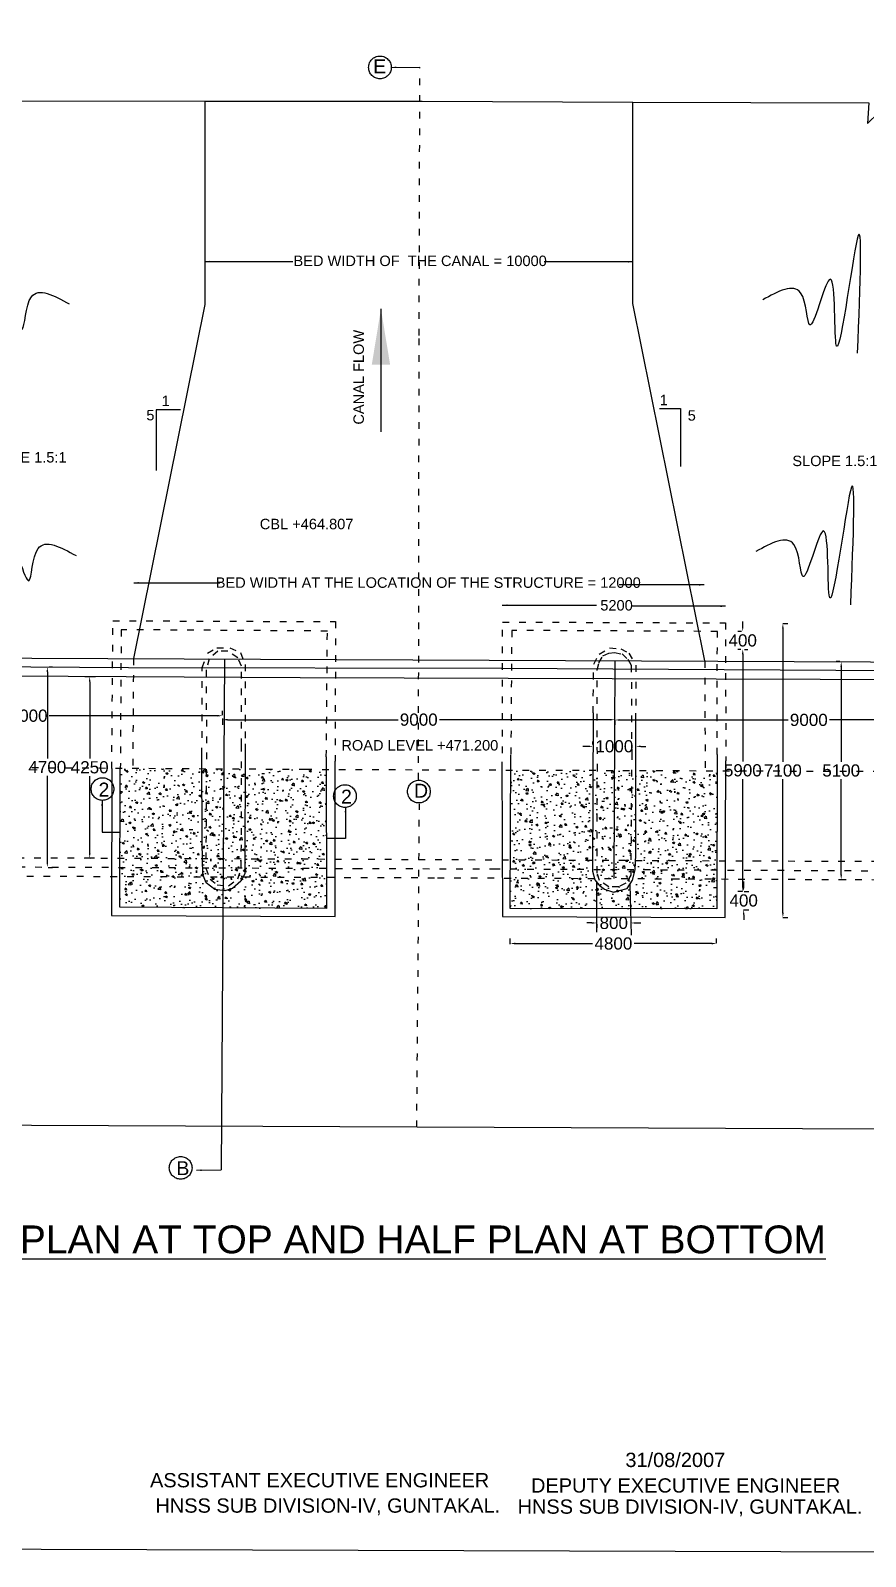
# Model space of a CAD drawing. Header units: inches. Extents: x 19473 to 19615, y 19756 to 19848.
# Drawn here: x 19507.2 to 19537.1, y 19755.8 to 19810.6 of the extents above; entities that cross this region are included whole.
import ezdxf

# ---------------------------------------------------------------- set-up
doc = ezdxf.new("R2010")
doc.units = ezdxf.units.IN
doc.header["$MEASUREMENT"] = 0
doc.linetypes.add('ACAD_ISO03W100', pattern=[30, 12, -18])
doc.linetypes.add('HIDDEN', pattern=[9.525, 6.35, -3.175])
doc.layers.add('DIMENSION', color=255, linetype='Continuous')
doc.layers.add('DRAWING', color=7, linetype='Continuous')
doc.styles.get("Standard").update_dxf_attribs({"font": 'arial.ttf'})
doc.dimstyles.new('dig', dxfattribs={"dimtxt": 0.4375, "dimasz": 0.18, "dimexe": 0.18, "dimexo": 0.0625, "dimgap": 0.09, "dimtad": 0, "dimtih": 1, "dimtoh": 1, "dimdec": 4, "dimzin": 0, "dimdsep": 46, "dimtxsty": 'Standard', "dimcen": 0.09, "dimadec": 0, "dimazin": 0, "dimtfac": 1, "dimtdec": 4, "dimtofl": 0, "dimtmove": 0, "dimatfit": 3, "dimfxl": 1, "dimtolj": 1, "dimtzin": 0, "dimarcsym": 0})
doc.dimstyles.get("Standard").update_dxf_attribs({"dimtxt": 5.25, "dimasz": 0.18, "dimexe": 0.18, "dimexo": 0.0625, "dimgap": 0.09, "dimtad": 0, "dimtih": 1, "dimtoh": 1, "dimdec": 4, "dimzin": 0, "dimdsep": 46, "dimtxsty": 'Standard', "dimcen": 0.09, "dimadec": 0, "dimazin": 0, "dimtfac": 1, "dimtdec": 4, "dimtofl": 0, "dimtmove": 0, "dimatfit": 3, "dimfxl": 1, "dimtolj": 1, "dimtzin": 0, "dimarcsym": 0})
pattern_1 = [(50, (0, 0), (0.717260183, -0.062752135), [0.075, -0.825]), (355, (0, 0), (-0.138751334, 0.752192134), [0.06, -0.66]), (100.4514, (0.0598, -0.0052), (0.578509382, 0.689439542), [0.06374019, -0.701142112]), (46.1842, (0, 0.2), (1.06724105, -0.165519014), [0.1125, -1.2375]), (96.6356, (0.0889, 0.1862), (0.934662706, 0.97411787), [0.09561029, -1.051713]), (351.1842, (0, 0.2), (0.934661945, 0.9741186), [0.09, -0.99]), (21, (0.1, 0.15), (0.596907052, -0.402618891), [0.075, -0.825]), (326, (0.1, 0.15), (0.243315332, 0.725150045), [0.06, -0.66]), (71.4514, (0.14974, 0.11645), (0.840222629, 0.322530497), [0.06374019, -0.701142112]), (37.5, (0, 0), (0.0121598553, 0.3328938538), [0, -0.652, 0, -0.67, 0, -0.6625]), (7.5, (0, 0), (0.2630695374, 0.394411712), [0, -0.382, 0, -0.637, 0, -0.2525]), (327.5, (-0.223, 0), (0.5338224362, -0.0225548717), [0, -0.25, 0, -0.78, 0, -1.035]), (317.5, (-0.323, 0), (0.583186169, 0.100104982), [0, -0.325, 0, -0.518, 0, -0.735])]

# ---------------------------------------------------------------- blocks, each defined once
blk = doc.blocks.new('*D48')
at = {"layer": 'Defpoints', "color": 0, "linetype": 'HIDDEN', "transparency": 16777216}
for p in [(19500.119, 19786.004), (19514.048, 19785.99), (19514.048, 19785.951)]:
    blk.add_point(p, dxfattribs=at)
at = {"layer": 'DIMENSION', "color": 0, "linetype": 'HIDDEN', "lineweight": -2, "transparency": 16777216}
for p, q in [((19500.119, 19785.941), (19500.119, 19785.81)), ((19500.299, 19785.99), (19506.341, 19785.99)), ((19513.868, 19785.99), (19507.826, 19785.99)), ((19514.048, 19786.013), (19514.048, 19786.17))]:
    blk.add_line(p, q, dxfattribs=at)
at = {"layer": 'DIMENSION', "color": 0, "linetype": 'HIDDEN', "transparency": 16777216}
for points in [[(19500.299, 19786.02), (19500.299, 19785.96), (19500.119, 19785.99)], [(19513.868, 19786.02), (19513.868, 19785.96), (19514.048, 19785.99)]]:
    blk.add_solid(points, dxfattribs=at)
at = {"layer": 'DIMENSION', "color": 0, "linetype": 'HIDDEN', "transparency": 16777216, "insert": (19507.083, 19785.99), "char_height": 0.4375, "attachment_point": 5}
blk.add_mtext('\\A1;9000', dxfattribs=at)
blk = doc.blocks.new('*D55')
at = {"layer": 'Defpoints', "color": 0, "linetype": 'HIDDEN', "transparency": 16777216}
for p in [(19507.754, 19787.744), (19507.721, 19780.544), (19507.755, 19780.544)]:
    blk.add_point(p, dxfattribs=at)
at = {"layer": 'DIMENSION', "color": 0, "linetype": 'HIDDEN', "lineweight": -2, "transparency": 16777216}
for p, q in [((19507.755, 19787.564), (19507.755, 19784.458)), ((19507.817, 19787.744), (19507.935, 19787.744)), ((19507.755, 19780.724), (19507.755, 19783.831)), ((19507.784, 19780.544), (19507.935, 19780.544))]:
    blk.add_line(p, q, dxfattribs=at)
at = {"layer": 'DIMENSION', "color": 0, "linetype": 'HIDDEN', "transparency": 16777216}
for points in [[(19507.725, 19787.564), (19507.785, 19787.564), (19507.755, 19787.744)], [(19507.725, 19780.724), (19507.785, 19780.724), (19507.755, 19780.544)]]:
    blk.add_solid(points, dxfattribs=at)
at = {"layer": 'DIMENSION', "color": 0, "linetype": 'HIDDEN', "transparency": 16777216, "insert": (19507.755, 19784.144), "char_height": 0.4375, "attachment_point": 5}
blk.add_mtext('\\A1;4700', dxfattribs=at)
blk = doc.blocks.new('*D56')
at = {"layer": 'Defpoints', "color": 0, "linetype": 'HIDDEN', "transparency": 16777216}
for p in [(19509.276, 19787.394), (19509.543, 19787.394), (19509.509, 19780.879)]:
    blk.add_point(p, dxfattribs=at)
at = {"layer": 'DIMENSION', "color": 0, "linetype": 'HIDDEN', "lineweight": -2, "transparency": 16777216}
for p, q in [((19509.48, 19787.394), (19509.096, 19787.394)), ((19509.276, 19787.214), (19509.276, 19784.45)), ((19509.276, 19781.059), (19509.276, 19783.823)), ((19509.446, 19780.879), (19509.096, 19780.879))]:
    blk.add_line(p, q, dxfattribs=at)
at = {"layer": 'DIMENSION', "color": 0, "linetype": 'HIDDEN', "transparency": 16777216}
for points in [[(19509.246, 19787.214), (19509.306, 19787.214), (19509.276, 19787.394)], [(19509.246, 19781.059), (19509.306, 19781.059), (19509.276, 19780.879)]]:
    blk.add_solid(points, dxfattribs=at)
at = {"layer": 'DIMENSION', "color": 0, "linetype": 'HIDDEN', "transparency": 16777216, "insert": (19509.276, 19784.137), "char_height": 0.4375, "attachment_point": 5}
blk.add_mtext('\\A1;4250', dxfattribs=at)
blk = doc.blocks.new('*D57')
at = {"layer": 'Defpoints', "color": 0, "linetype": 'HIDDEN', "transparency": 16777216}
for p in [(19514.048, 19785.951), (19528.14, 19785.889), (19528.14, 19785.848)]:
    blk.add_point(p, dxfattribs=at)
at = {"layer": 'DIMENSION', "color": 0, "linetype": 'HIDDEN', "lineweight": -2, "transparency": 16777216}
for p, q in [((19514.048, 19785.888), (19514.048, 19785.668)), ((19514.228, 19785.848), (19520.351, 19785.848)), ((19527.96, 19785.848), (19521.836, 19785.848)), ((19528.14, 19785.827), (19528.14, 19785.668))]:
    blk.add_line(p, q, dxfattribs=at)
at = {"layer": 'DIMENSION', "color": 0, "linetype": 'HIDDEN', "transparency": 16777216}
for points in [[(19514.228, 19785.878), (19514.228, 19785.818), (19514.048, 19785.848)], [(19527.96, 19785.878), (19527.96, 19785.818), (19528.14, 19785.848)]]:
    blk.add_solid(points, dxfattribs=at)
at = {"layer": 'DIMENSION', "color": 0, "linetype": 'HIDDEN', "transparency": 16777216, "insert": (19521.094, 19785.848), "char_height": 0.4375, "attachment_point": 5}
blk.add_mtext('\\A1;9000', dxfattribs=at)
blk = doc.blocks.new('*D58')
at = {"layer": 'Defpoints', "color": 0, "linetype": 'HIDDEN', "transparency": 16777216}
for p in [(19528.14, 19785.889), (19542.067, 19785.839), (19542.067, 19785.839)]:
    blk.add_point(p, dxfattribs=at)
at = {"layer": 'DIMENSION', "color": 0, "linetype": 'HIDDEN', "lineweight": -2, "transparency": 16777216}
for p, q in [((19542.067, 19785.901), (19542.067, 19786.019)), ((19528.14, 19785.827), (19528.14, 19785.659)), ((19528.32, 19785.839), (19534.361, 19785.839)), ((19541.887, 19785.839), (19535.846, 19785.839))]:
    blk.add_line(p, q, dxfattribs=at)
at = {"layer": 'DIMENSION', "color": 0, "linetype": 'HIDDEN', "transparency": 16777216}
for points in [[(19528.32, 19785.869), (19528.32, 19785.809), (19528.14, 19785.839)], [(19541.887, 19785.869), (19541.887, 19785.809), (19542.067, 19785.839)]]:
    blk.add_solid(points, dxfattribs=at)
at = {"layer": 'DIMENSION', "color": 0, "linetype": 'HIDDEN', "transparency": 16777216, "insert": (19535.103, 19785.839), "char_height": 0.4375, "attachment_point": 5}
blk.add_mtext('\\A1;9000', dxfattribs=at)
blk = doc.blocks.new('*D60')
at = {"layer": 'Defpoints', "color": 0, "linetype": 'HIDDEN', "transparency": 16777216}
for p in [(19527.351, 19784.889), (19528.888, 19784.891), (19528.888, 19784.891)]:
    blk.add_point(p, dxfattribs=at)
at = {"layer": 'DIMENSION', "color": 0, "linetype": 'HIDDEN', "lineweight": -2, "transparency": 16777216}
for p, q in [((19527.171, 19784.891), (19526.991, 19784.891)), ((19527.351, 19784.952), (19527.351, 19785.071)), ((19528.888, 19784.953), (19528.888, 19785.071)), ((19529.068, 19784.891), (19529.248, 19784.891))]:
    blk.add_line(p, q, dxfattribs=at)
at = {"layer": 'DIMENSION', "color": 0, "linetype": 'HIDDEN', "transparency": 16777216}
for points in [[(19527.171, 19784.921), (19527.171, 19784.861), (19527.351, 19784.891)], [(19529.068, 19784.921), (19529.068, 19784.861), (19528.888, 19784.891)]]:
    blk.add_solid(points, dxfattribs=at)
at = {"layer": 'DIMENSION', "color": 0, "linetype": 'HIDDEN', "transparency": 16777216, "insert": (19528.119, 19784.891), "char_height": 0.4375, "attachment_point": 5}
blk.add_mtext('\\A1;1000', dxfattribs=at)
blk = doc.blocks.new('*D61')
at = {"layer": 'Defpoints', "color": 0, "linetype": 'HIDDEN', "transparency": 16777216}
for p in [(19527.486, 19778.573), (19528.71, 19778.555), (19528.71, 19778.547)]:
    blk.add_point(p, dxfattribs=at)
at = {"layer": 'DIMENSION', "color": 0, "linetype": 'HIDDEN', "lineweight": -2, "transparency": 16777216}
for p, q in [((19527.306, 19778.547), (19527.126, 19778.547)), ((19527.486, 19778.51), (19527.486, 19778.367)), ((19528.71, 19778.493), (19528.71, 19778.367)), ((19528.89, 19778.547), (19529.07, 19778.547))]:
    blk.add_line(p, q, dxfattribs=at)
at = {"layer": 'DIMENSION', "color": 0, "linetype": 'HIDDEN', "transparency": 16777216}
for points in [[(19527.306, 19778.577), (19527.306, 19778.517), (19527.486, 19778.547)], [(19528.89, 19778.577), (19528.89, 19778.517), (19528.71, 19778.547)]]:
    blk.add_solid(points, dxfattribs=at)
at = {"layer": 'DIMENSION', "color": 0, "linetype": 'HIDDEN', "transparency": 16777216, "insert": (19528.098, 19778.547), "char_height": 0.4375, "attachment_point": 5}
blk.add_mtext('\\A1;800', dxfattribs=at)
blk = doc.blocks.new('*D62')
at = {"layer": 'Defpoints', "color": 0, "linetype": 'HIDDEN', "transparency": 16777216}
for p in [(19524.378, 19777.721), (19531.792, 19777.808), (19531.792, 19777.765)]:
    blk.add_point(p, dxfattribs=at)
at = {"layer": 'DIMENSION', "color": 0, "linetype": 'HIDDEN', "lineweight": -2, "transparency": 16777216}
for p, q in [((19524.378, 19777.784), (19524.378, 19777.988)), ((19524.558, 19777.808), (19527.334, 19777.808)), ((19531.612, 19777.808), (19528.836, 19777.808)), ((19531.792, 19777.827), (19531.792, 19777.988))]:
    blk.add_line(p, q, dxfattribs=at)
at = {"layer": 'DIMENSION', "color": 0, "linetype": 'HIDDEN', "transparency": 16777216}
for points in [[(19524.558, 19777.838), (19524.558, 19777.778), (19524.378, 19777.808)], [(19531.612, 19777.838), (19531.612, 19777.778), (19531.792, 19777.808)]]:
    blk.add_solid(points, dxfattribs=at)
at = {"layer": 'DIMENSION', "color": 0, "linetype": 'HIDDEN', "transparency": 16777216, "insert": (19528.085, 19777.808), "char_height": 0.4375, "attachment_point": 5}
blk.add_mtext('\\A1;4800', dxfattribs=at)
blk = doc.blocks.new('*D63')
at = {"layer": 'Defpoints', "color": 0, "linetype": 'HIDDEN', "transparency": 16777216}
for p in [(19532.718, 19779.682), (19532.764, 19779.682), (19532.7, 19779.024)]:
    blk.add_point(p, dxfattribs=at)
at = {"layer": 'DIMENSION', "color": 0, "linetype": 'HIDDEN', "lineweight": -2, "transparency": 16777216}
for p, q in [((19532.764, 19779.862), (19532.764, 19780.042)), ((19532.781, 19779.682), (19532.944, 19779.682)), ((19532.763, 19779.024), (19532.944, 19779.024)), ((19532.764, 19778.844), (19532.764, 19778.664))]:
    blk.add_line(p, q, dxfattribs=at)
at = {"layer": 'DIMENSION', "color": 0, "linetype": 'HIDDEN', "transparency": 16777216}
for points in [[(19532.734, 19779.862), (19532.794, 19779.862), (19532.764, 19779.682)], [(19532.734, 19778.844), (19532.794, 19778.844), (19532.764, 19779.024)]]:
    blk.add_solid(points, dxfattribs=at)
at = {"layer": 'DIMENSION', "color": 0, "linetype": 'HIDDEN', "transparency": 16777216, "insert": (19532.764, 19779.353), "char_height": 0.4375, "attachment_point": 5}
blk.add_mtext('\\A1;400', dxfattribs=at)
blk = doc.blocks.new('*D64')
at = {"layer": 'Defpoints', "color": 0, "linetype": 'HIDDEN', "transparency": 16777216}
for p in [(19532.749, 19789.015), (19532.729, 19788.374), (19532.729, 19788.374)]:
    blk.add_point(p, dxfattribs=at)
at = {"layer": 'DIMENSION', "color": 0, "linetype": 'HIDDEN', "lineweight": -2, "transparency": 16777216}
for p, q in [((19532.729, 19789.195), (19532.729, 19789.375)), ((19532.686, 19789.015), (19532.549, 19789.015)), ((19532.667, 19788.374), (19532.549, 19788.374)), ((19532.729, 19788.194), (19532.729, 19788.014))]:
    blk.add_line(p, q, dxfattribs=at)
at = {"layer": 'DIMENSION', "color": 0, "linetype": 'HIDDEN', "transparency": 16777216}
for points in [[(19532.699, 19789.195), (19532.759, 19789.195), (19532.729, 19789.015)], [(19532.699, 19788.194), (19532.759, 19788.194), (19532.729, 19788.374)]]:
    blk.add_solid(points, dxfattribs=at)
at = {"layer": 'DIMENSION', "color": 0, "linetype": 'HIDDEN', "transparency": 16777216, "insert": (19532.729, 19788.694), "char_height": 0.4375, "attachment_point": 5}
blk.add_mtext('\\A1;400', dxfattribs=at)
blk = doc.blocks.new('*D65')
at = {"layer": 'Defpoints', "color": 0, "linetype": 'HIDDEN', "transparency": 16777216}
for p in [(19534.113, 19789.305), (19534.103, 19778.739), (19534.172, 19778.739)]:
    blk.add_point(p, dxfattribs=at)
at = {"layer": 'DIMENSION', "color": 0, "linetype": 'HIDDEN', "lineweight": -2, "transparency": 16777216}
for p, q in [((19534.176, 19789.305), (19534.352, 19789.305)), ((19534.172, 19789.125), (19534.172, 19784.335)), ((19534.172, 19778.919), (19534.172, 19783.709)), ((19534.165, 19778.739), (19534.352, 19778.739))]:
    blk.add_line(p, q, dxfattribs=at)
at = {"layer": 'DIMENSION', "color": 0, "linetype": 'HIDDEN', "transparency": 16777216}
for points in [[(19534.142, 19789.125), (19534.202, 19789.125), (19534.172, 19789.305)], [(19534.142, 19778.919), (19534.202, 19778.919), (19534.172, 19778.739)]]:
    blk.add_solid(points, dxfattribs=at)
at = {"layer": 'DIMENSION', "color": 0, "linetype": 'HIDDEN', "transparency": 16777216, "insert": (19534.172, 19784.022), "char_height": 0.4375, "attachment_point": 5}
blk.add_mtext('\\A1;7100', dxfattribs=at)
blk = doc.blocks.new('*D66')
at = {"layer": 'Defpoints', "color": 0, "linetype": 'HIDDEN', "transparency": 16777216}
for p in [(19532.729, 19788.374), (19532.733, 19779.682), (19532.781, 19779.682)]:
    blk.add_point(p, dxfattribs=at)
at = {"layer": 'DIMENSION', "color": 0, "linetype": 'HIDDEN', "lineweight": -2, "transparency": 16777216}
for p, q in [((19532.733, 19788.194), (19532.733, 19784.341)), ((19532.792, 19788.374), (19532.913, 19788.374)), ((19532.733, 19779.862), (19532.733, 19783.714)), ((19532.718, 19779.682), (19532.553, 19779.682))]:
    blk.add_line(p, q, dxfattribs=at)
at = {"layer": 'DIMENSION', "color": 0, "linetype": 'HIDDEN', "transparency": 16777216}
for points in [[(19532.703, 19788.194), (19532.763, 19788.194), (19532.733, 19788.374)], [(19532.703, 19779.862), (19532.763, 19779.862), (19532.733, 19779.682)]]:
    blk.add_solid(points, dxfattribs=at)
at = {"layer": 'DIMENSION', "color": 0, "linetype": 'HIDDEN', "transparency": 16777216, "insert": (19532.733, 19784.028), "char_height": 0.4375, "attachment_point": 5}
blk.add_mtext('\\A1;5900', dxfattribs=at)
blk = doc.blocks.new('*D67')
at = {"layer": 'Defpoints', "color": 0, "linetype": 'HIDDEN', "transparency": 16777216}
for p in [(19536.285, 19787.936), (19536.251, 19780.108), (19536.267, 19780.108)]:
    blk.add_point(p, dxfattribs=at)
at = {"layer": 'DIMENSION', "color": 0, "linetype": 'HIDDEN', "lineweight": -2, "transparency": 16777216}
for p, q in [((19536.223, 19787.936), (19536.087, 19787.936)), ((19536.267, 19787.756), (19536.267, 19784.335)), ((19536.267, 19780.288), (19536.267, 19783.708)), ((19536.313, 19780.108), (19536.447, 19780.108))]:
    blk.add_line(p, q, dxfattribs=at)
at = {"layer": 'DIMENSION', "color": 0, "linetype": 'HIDDEN', "transparency": 16777216}
for points in [[(19536.237, 19787.756), (19536.297, 19787.756), (19536.267, 19787.936)], [(19536.237, 19780.288), (19536.297, 19780.288), (19536.267, 19780.108)]]:
    blk.add_solid(points, dxfattribs=at)
at = {"layer": 'DIMENSION', "color": 0, "linetype": 'HIDDEN', "transparency": 16777216, "insert": (19536.267, 19784.022), "char_height": 0.4375, "attachment_point": 5}
blk.add_mtext('\\A1;5100', dxfattribs=at)

msp = doc.modelspace()

# ---------------------------------------------------------------- hatches: boundary and pattern name
at = {"layer": 'DRAWING'}
h = msp.add_hatch(dxfattribs=at)
h.set_pattern_fill('AR-CONC', color=256, scale=0.1, style=0)
h.set_pattern_definition(pattern_1)
h.paths.add_polyline_path([(19513.30971, 19784.07837), (19510.37577, 19784.09674), (19510.36552, 19780.87534), (19513.329, 19780.86267), (19513.31281, 19781.42747)])
h.paths.add_polyline_path([(19514.09347, 19784.07346), (19513.46505, 19784.0774), (19513.45033, 19780.86215), (19514.07261, 19780.85949)])
h.paths.add_polyline_path([(19514.72313, 19784.06952), (19514.09347, 19784.07346), (19514.07261, 19780.85949), (19514.72223, 19780.85671)])
h.paths.add_polyline_path([(19514.85739, 19784.06868), (19514.72313, 19784.06952), (19514.72223, 19780.85671), (19514.8463, 19780.85618)])
h.paths.add_polyline_path([(19513.46505, 19784.0774), (19513.30971, 19784.07837), (19513.31281, 19781.42747), (19513.329, 19780.86267), (19513.45033, 19780.86215)])
h.paths.add_polyline_path([(19517.77528, 19784.0524), (19517.04323, 19784.05499), (19514.85739, 19784.06868), (19514.8463, 19780.85618), (19517.77663, 19780.84365)])
h.paths.add_polyline_path([(19517.77663, 19780.84365), (19514.8463, 19780.85618), (19514.84511, 19780.51149), (19517.77678, 19780.49806)])
h.paths.add_polyline_path([(19517.77678, 19780.49806), (19514.84511, 19780.51149), (19514.84442, 19780.31131), (19514.78522, 19780.20023), (19517.77691, 19780.18816)])
h.paths.add_polyline_path([(19514.07038, 19780.51504), (19513.44875, 19780.51788), (19513.56905, 19780.20513), (19514.06835, 19780.20312)])
h.paths.add_polyline_path([(19514.07261, 19780.85949), (19513.45033, 19780.86215), (19513.44875, 19780.51788), (19514.07038, 19780.51504)])
h.paths.add_polyline_path([(19514.72223, 19780.85671), (19514.07261, 19780.85949), (19514.07038, 19780.51504), (19514.72214, 19780.51205)])
h.paths.add_polyline_path([(19514.72214, 19780.51205), (19514.07038, 19780.51504), (19514.06835, 19780.20312), (19514.61674, 19780.20091)])
h.paths.add_polyline_path([(19513.44875, 19780.51788), (19513.33887, 19780.51839), (19513.34539, 19780.29073), (19513.37798, 19780.2059), (19513.56905, 19780.20513)])
h.paths.add_polyline_path([(19513.45033, 19780.86215), (19513.329, 19780.86267), (19513.33887, 19780.51839), (19513.44875, 19780.51788)])
h.paths.add_polyline_path([(19514.84511, 19780.51149), (19514.72214, 19780.51205), (19514.61674, 19780.20091), (19514.78522, 19780.20023), (19514.84442, 19780.31131)])
h.paths.add_polyline_path([(19514.70167, 19780.04344), (19514.78522, 19780.20023), (19514.61674, 19780.20091), (19514.59155, 19780.12656), (19514.25919, 19779.87566), (19514.06636, 19779.89563), (19514.06513, 19779.70619), (19514.1267, 19779.69611), (19514.41054, 19779.78454)])
h.paths.add_polyline_path([(19514.06636, 19779.89563), (19513.85542, 19779.91747), (19513.60113, 19780.12176), (19513.56905, 19780.20513), (19513.37798, 19780.2059), (19513.46137, 19779.98885), (19513.77267, 19779.75405), (19514.06513, 19779.70619)])
h.paths.add_polyline_path([(19513.33887, 19780.51839), (19510.36443, 19780.53201), (19510.36343, 19780.21806), (19513.37798, 19780.2059), (19513.34539, 19780.29073)])
h.paths.add_polyline_path([(19513.46137, 19779.98885), (19513.37798, 19780.2059), (19510.36343, 19780.21806), (19510.35993, 19779.11844), (19514.06114, 19779.09113), (19514.06513, 19779.70619), (19513.77267, 19779.75405)])
h.paths.add_polyline_path([(19517.77691, 19780.18816), (19514.78522, 19780.20023), (19514.70167, 19780.04344), (19514.41054, 19779.78454), (19514.1267, 19779.69611), (19514.06513, 19779.70619), (19514.06114, 19779.09113), (19517.77738, 19779.0637)])
h = msp.add_hatch(dxfattribs=at)
h.set_pattern_fill('AR-CONC', color=256, scale=0.1, style=0)
h.set_pattern_definition(pattern_1)
h.paths.add_polyline_path([(19527.3466, 19784.01854), (19524.40098, 19784.02896), (19524.3894, 19780.81538), (19527.33198, 19780.80279)])
h.paths.add_polyline_path([(19527.5094, 19784.01797), (19527.3466, 19784.01854), (19527.33198, 19780.80279), (19527.49868, 19780.80208), (19527.49868, 19780.98684)])
h.paths.add_polyline_path([(19528.13204, 19784.01576), (19527.5094, 19784.01797), (19527.49868, 19780.98684), (19527.49868, 19780.80208), (19528.11797, 19780.79943)])
h.paths.add_polyline_path([(19528.73853, 19784.01362), (19528.13204, 19784.01576), (19528.11797, 19780.79943), (19528.71247, 19780.79689)])
h.paths.add_polyline_path([(19528.88919, 19784.01309), (19528.73853, 19784.01362), (19528.71247, 19780.79689), (19528.8841, 19780.79616), (19528.89225, 19780.99833)])
h.paths.add_polyline_path([(19531.80778, 19784.00276), (19528.88919, 19784.01309), (19528.89225, 19780.99833), (19528.8841, 19780.79616), (19531.79941, 19780.78369)])
h.paths.add_polyline_path([(19527.33198, 19780.80279), (19524.3894, 19780.81538), (19524.38817, 19780.47614), (19527.33042, 19780.46124)])
h.paths.add_polyline_path([(19527.33021, 19780.41361), (19527.33042, 19780.46124), (19524.38817, 19780.47614), (19524.38704, 19780.16045), (19527.40089, 19780.14708)])
h.paths.add_polyline_path([(19527.4916, 19780.00109), (19527.41359, 19780.09918), (19527.40089, 19780.14708), (19524.38704, 19780.16045), (19524.38311, 19779.07046), (19527.48774, 19779.06154)])
h.paths.add_polyline_path([(19528.67244, 19779.93423), (19528.57734, 19779.78651), (19528.30788, 19779.71184), (19528.08604, 19779.65038), (19527.76595, 19779.75788), (19527.5696, 19779.903), (19527.4916, 19780.00109), (19527.48774, 19779.06154), (19528.6961, 19779.05808)])
h.paths.add_polyline_path([(19528.57734, 19779.78651), (19528.76755, 19780.08196), (19528.78386, 19780.14094), (19528.63395, 19780.14161), (19528.53492, 19779.97464), (19528.27731, 19779.8445), (19527.91549, 19779.8445), (19527.58841, 19780.07008), (19527.56323, 19780.14636), (19527.40089, 19780.14708), (19527.41359, 19780.09918), (19527.5696, 19779.903), (19527.76595, 19779.75788), (19528.08604, 19779.65038), (19528.30788, 19779.71184)])
h.paths.add_polyline_path([(19527.49868, 19780.34192), (19527.49868, 19780.46039), (19527.33042, 19780.46124), (19527.33021, 19780.41361), (19527.40089, 19780.14708), (19527.56323, 19780.14636)])
h.paths.add_polyline_path([(19528.11647, 19780.45726), (19527.49868, 19780.46039), (19527.49868, 19780.34192), (19527.56323, 19780.14636), (19528.1151, 19780.14391)])
h.paths.add_polyline_path([(19528.7097, 19780.45426), (19528.11647, 19780.45726), (19528.1151, 19780.14391), (19528.63395, 19780.14161), (19528.70818, 19780.26677)])
h.paths.add_polyline_path([(19528.71247, 19780.79689), (19528.11797, 19780.79943), (19528.11647, 19780.45726), (19528.7097, 19780.45426)])
h.paths.add_polyline_path([(19528.11797, 19780.79943), (19527.49868, 19780.80208), (19527.49868, 19780.46039), (19528.11647, 19780.45726)])
h.paths.add_polyline_path([(19528.8841, 19780.79616), (19528.71247, 19780.79689), (19528.7097, 19780.45426), (19528.87029, 19780.45345)])
h.paths.add_polyline_path([(19528.87029, 19780.45345), (19528.7097, 19780.45426), (19528.70818, 19780.26677), (19528.63395, 19780.14161), (19528.78386, 19780.14094)])
h.paths.add_polyline_path([(19531.79851, 19780.43862), (19528.87029, 19780.45345), (19528.78386, 19780.14094), (19531.7977, 19780.12757)])
h.paths.add_polyline_path([(19531.79941, 19780.78369), (19528.8841, 19780.79616), (19528.87029, 19780.45345), (19531.79851, 19780.43862)])
h.paths.add_polyline_path([(19531.7977, 19780.12757), (19528.78386, 19780.14094), (19528.76755, 19780.08196), (19528.67244, 19779.93423), (19528.6961, 19779.05808), (19531.7949, 19779.04918)])
h = msp.add_hatch(dxfattribs=at)
h.set_pattern_fill('AR-CONC', color=256, scale=0.1, style=0)
h.set_pattern_definition(pattern_1)
h.paths.add_polyline_path([(19513.329, 19780.86267), (19510.36552, 19780.87534), (19510.36443, 19780.53201), (19513.33887, 19780.51839)])
h.paths.add_polyline_path([(19514.06835, 19780.20312), (19513.56905, 19780.20513), (19513.60113, 19780.12176), (19513.85542, 19779.91747), (19514.06636, 19779.89563)])
h.paths.add_polyline_path([(19514.59155, 19780.12656), (19514.61674, 19780.20091), (19514.06835, 19780.20312), (19514.06636, 19779.89563), (19514.25919, 19779.87566)])
h.paths.add_polyline_path([(19514.8463, 19780.85618), (19514.72223, 19780.85671), (19514.72214, 19780.51205), (19514.84511, 19780.51149)])

# ---------------------------------------------------------------- linework, layer by layer
at = {"layer": 'DIMENSION', "linetype": 'HIDDEN'}
for centre in [(19519.70113, 19809.27843), (19509.73447, 19783.35805), (19521.09888, 19783.26557), (19518.44441, 19783.10468), (19512.54397, 19769.75053)]:
    msp.add_circle(centre, 0.40759, dxfattribs=at)
at = {"layer": 'DRAWING'}
for points in [[(19615.06785, 19847.20495), (19615.06455, 19844.15642), (19614.95429, 19755.82755), (19587.22972, 19755.79178), (19473.36178, 19756.15123), (19473.70262, 19847.51958), (19559.29434, 19847.25491), (19615.06785, 19847.20495)], [(19478.91283, 19808.2634), (19479.36543, 19808.25305), (19488.18322, 19808.2065), (19500.54141, 19808.13184), (19503.42726, 19808.10199), (19503.45161, 19808.87972), (19505.00444, 19807.35202), (19504.95701, 19808.08321), (19513.41432, 19808.06127), (19521.22049, 19808.06019), (19528.78859, 19808.02759), (19537.25651, 19808.01006), (19537.21065, 19807.26217), (19538.79045, 19808.79263), (19538.80659, 19807.99434), (19541.71876, 19807.98574), (19550.83353, 19807.95792), (19560.71645, 19807.96089), (19561.87581, 19807.96124)], [(19561.46832, 19771.06112), (19560.67153, 19771.07915), (19541.93207, 19771.12587), (19541.92252, 19770.34403), (19540.37464, 19771.88204), (19540.41539, 19771.13351), (19501.63099, 19771.29175), (19501.69405, 19772.02713), (19500.09404, 19770.51865), (19500.10039, 19771.2939), (19479.2589, 19771.42917), (19479.36012, 19790.88294), (19479.38656, 19808.25293)], [(19513.41432, 19808.06127), (19513.41524, 19800.76619), (19510.84726, 19788.04698)], [(19531.36407, 19787.95719), (19528.78372, 19800.80086), (19528.78859, 19808.02759)], [(19512.53952, 19796.98397), (19511.66495, 19796.98397), (19511.66495, 19794.80001)], [(19529.74114, 19797.02918), (19530.49015, 19797.02918), (19530.49015, 19794.94295)], [(19485.65324, 19788.17985), (19504.44462, 19788.075), (19542.78805, 19787.90719), (19556.54473, 19787.88036)], [(19560.69122, 19787.24452), (19535.51405, 19787.29547), (19516.83333, 19787.3559), (19500.16399, 19787.4437), (19485.64868, 19787.5486), (19479.34294, 19787.58141)], [(19500.12249, 19787.7956), (19510.66744, 19787.72451), (19524.0614, 19787.6991), (19542.07292, 19787.59507)], [(19514.11917, 19788.03266), (19514.00003, 19769.67497)], [(19528.1151, 19780.14391), (19528.14936, 19787.97126)], [(19527.35605, 19786.09821), (19527.33021, 19780.41361), (19527.41359, 19780.09918), (19527.5696, 19779.903), (19527.76595, 19779.75788), (19528.08604, 19779.65038), (19528.30788, 19779.71184), (19528.57734, 19779.78651), (19528.76755, 19780.08196), (19528.87029, 19780.45345), (19528.89225, 19780.99833), (19528.88708, 19786.08291)], [(19514.86054, 19784.98226), (19514.84442, 19780.31131), (19514.70167, 19780.04344), (19514.41054, 19779.78454), (19514.1267, 19779.69611), (19513.77267, 19779.75405), (19513.46137, 19779.98885), (19513.34539, 19780.29073), (19513.31281, 19781.42747), (19513.3091, 19784.59651)], [(19510.06993, 19784.09866), (19510.06319, 19778.81425), (19518.08875, 19778.78374), (19518.09057, 19784.35513)], [(19517.77508, 19784.51427), (19517.77738, 19779.0637), (19510.35993, 19779.11844), (19510.37577, 19784.09674)], [(19524.07765, 19784.33736), (19524.09651, 19778.78068), (19532.10042, 19778.74039), (19532.12383, 19784.37607)], [(19531.80933, 19784.60051), (19531.7949, 19779.04918), (19524.38311, 19779.07046), (19524.40298, 19784.58587)], [(19527.48427, 19778.21609), (19527.4916, 19780.00109)], [(19528.67244, 19779.93423), (19528.7218, 19778.10661)]]:
    msp.add_lwpolyline(points, dxfattribs=at)
at = {"layer": 'DRAWING', "linetype": 'ACAD_ISO03W100', "ltscale": 0.02}
for points in [[(19521.08586, 19783.6986), (19521.10953, 19799.64528), (19521.13512, 19809.2897)], [(19510.06993, 19784.09866), (19510.10956, 19789.4023), (19518.10523, 19789.37086), (19518.09057, 19784.35513)], [(19524.10101, 19784.64128), (19524.10205, 19789.35606), (19532.10928, 19789.32577), (19532.12383, 19784.37607)], [(19517.77508, 19784.51427), (19517.81305, 19789.03228), (19510.40699, 19789.08145), (19510.37577, 19784.09674)], [(19531.80933, 19784.60051), (19531.81972, 19789.01892), (19524.43309, 19789.05283), (19524.40298, 19784.58587)], [(19513.3091, 19784.59651), (19513.31502, 19787.71948), (19513.50665, 19788.23726), (19513.8401, 19788.43469), (19514.3094, 19788.43469), (19514.68813, 19788.25783), (19514.85692, 19787.82595), (19514.86054, 19784.98226)], [(19513.46778, 19784.67298), (19513.44875, 19780.51788), (19513.60113, 19780.12176), (19513.85542, 19779.91747), (19514.25919, 19779.87566), (19514.59155, 19780.12656), (19514.72214, 19780.51205), (19514.72337, 19784.92879), (19514.72816, 19787.76569), (19514.59578, 19788.07225), (19514.2354, 19788.31578), (19513.88375, 19788.31578), (19513.56857, 19788.03507), (19513.46191, 19787.64272), (19513.46778, 19784.67298)], [(19527.35605, 19786.09821), (19527.37806, 19787.84161), (19527.5716, 19788.20313), (19527.94286, 19788.42442), (19528.34823, 19788.39526), (19528.64267, 19788.23672), (19528.89371, 19787.80364), (19528.88708, 19786.08291)], [(19528.7437, 19784.65226), (19528.70818, 19780.26677), (19528.53492, 19779.97464), (19528.27731, 19779.8445), (19527.91549, 19779.8445), (19527.58841, 19780.07008), (19527.49868, 19780.34192), (19527.49868, 19780.98684), (19527.5094, 19784.01797), (19527.50306, 19787.63634), (19527.5659, 19787.88563), (19527.7098, 19788.14599), (19527.92532, 19788.24252), (19528.1204, 19788.26294), (19528.39724, 19788.21282), (19528.60347, 19788.01976), (19528.72745, 19787.79973), (19528.7437, 19784.65226)], [(19510.84726, 19788.04698), (19510.8225, 19784.09395)], [(19531.36407, 19787.95719), (19531.38133, 19783.99337)], [(19561.74359, 19783.99018), (19539.45985, 19783.9757), (19517.04323, 19784.05499), (19493.87417, 19784.20009), (19481.63452, 19784.22831), (19478.17496, 19784.28103)], [(19521.02319, 19771.21263), (19521.11955, 19782.83188)], [(19479.52346, 19781.0361), (19498.87988, 19780.92445), (19533.15758, 19780.77788), (19560.55771, 19780.68363)], [(19542.02205, 19780.38686), (19523.87625, 19780.47873), (19518.95587, 19780.49266), (19501.45074, 19780.57282), (19500.10969, 19780.5752)], [(19485.65211, 19780.33467), (19499.81728, 19780.2606), (19521.76781, 19780.17207), (19541.95071, 19780.08253)]]:
    msp.add_lwpolyline(points, dxfattribs=at)
at = {"layer": 'DRAWING'}
for points in [[(19536.85401, 19799.01411), (19536.8413, 19803.11326), (19536.079, 19799.35676), (19535.8376, 19801.65381), (19535.13882, 19800.02938), (19534.80848, 19801.18425), (19533.44903, 19800.93043)], [(19505.13596, 19798.8668), (19505.14867, 19802.96594), (19505.91098, 19799.20945), (19506.15237, 19801.50649), (19506.85116, 19799.88206), (19507.18149, 19801.03693), (19508.54094, 19800.78311)], [(19505.38062, 19789.82697), (19505.39333, 19793.92611), (19506.15564, 19790.16962), (19506.39703, 19792.46667), (19507.09582, 19790.84224), (19507.42615, 19791.99711), (19508.7856, 19791.74329)], [(19536.60935, 19789.97429), (19536.59664, 19794.07343), (19535.83434, 19790.31694), (19535.59294, 19792.61398), (19534.89416, 19790.98955), (19534.56382, 19792.14442), (19533.20437, 19791.8906)]]:
    msp.add_spline(points, degree=3, dxfattribs=at)

# ---------------------------------------------------------------- texts
msp.add_text('%%UHALF PLAN AT TOP AND HALF PLAN AT BOTTOM', height=1, dxfattribs=at).set_placement((19502.81065, 19766.68081))
at = {"layer": 'DRAWING', "linetype": 'ACAD_ISO03W100', "ltscale": 2}
for s, p in [('ASSISTANT EXECUTIVE ENGINEER', (19511.44271, 19758.27536)), ('DEPUTY EXECUTIVE ENGINEER', (19525.12598, 19758.08674)), ('HNSS SUB DIVISION-IV, GUNTAKAL.', (19511.63594, 19757.3641)), ('HNSS SUB DIVISION-IV, GUNTAKAL.', (19524.64452, 19757.32703))]:
    msp.add_text(s, height=0.5129764, dxfattribs=at).set_placement(p)
at = {"layer": 'DRAWING', "attachment_point": 1}
for s, insert, char_height, width in [('E', (19519.45517, 19809.56565), 0.5, 0.2713148), ('BED WIDTH OF  THE CANAL = 10000', (19516.59676, 19802.51799), 0.375, 10.0050317), (' 1', (19511.86206, 19797.48926), 0.375, 0.3444731), (' 1', (19529.74988, 19797.52078), 0.375, 0.3444731), (' 5', (19511.3108, 19796.975), 0.375, 0.3444731), (' 5', (19530.75428, 19796.96553), 0.375, 0.3444731), ('SLOPE 1.5:1', (19505.38851, 19795.46072), 0.375, 4.2241107), ('SLOPE 1.5:1', (19534.51155, 19795.33159), 0.375, 2.9653803), ('CBL +464.807', (19515.38462, 19793.06479), 0.375, 4.2241107), ('BED WIDTH AT THE LOCATION OF THE STRUCTURE = 12000', (19513.80236, 19790.95997), 0.375, 15.7690299), ('5200', (19527.61533, 19790.14474), 0.375, 1.1440979), ('ROAD LEVEL +471.200', (19518.31605, 19785.117), 0.375, 6.7313262), ('2', (19509.59426, 19783.58766), 0.5, 0.2713148), ('2', (19518.3042, 19783.33428), 0.5, 0.2713148), ('D', (19520.92648, 19783.54743), 0.5, 0.2713148), ('B', (19512.39042, 19769.98975), 0.5, 0.2713148)]:
    msp.add_mtext(s, dxfattribs=dict(at, insert=insert, char_height=char_height, width=width))
at = {"layer": 'DRAWING', "insert": (19518.7487, 19796.44743), "char_height": 0.375, "width": 4.2241107, "attachment_point": 1, "rotation": 90}
msp.add_mtext('CANAL FLOW', dxfattribs=at)
at = {"layer": 'DRAWING', "linetype": 'ACAD_ISO03W100', "ltscale": 2, "insert": (19528.51547, 19759.51805), "char_height": 0.512976, "width": 6.1279289, "attachment_point": 1}
msp.add_mtext('31/08/2007', dxfattribs=at)

# ---------------------------------------------------------------- dimensions: what is measured, and where the dimension line sits
at = {"layer": 'DIMENSION', "linetype": 'HIDDEN'}
for base, p1, p2, text, picture, middle in [((19532.72903, 19788.37368), (19532.74875, 19789.01466), (19532.72903, 19788.37368), '400', '*D64', (19532.72903, 19788.69417)), ((19534.17163, 19778.73913), (19534.11309, 19789.305), (19534.10299, 19778.73913), '7100', '*D65', (19534.17163, 19784.02206)), ((19532.73283, 19779.68194), (19532.72903, 19788.37368), (19532.7807, 19779.68194), '5900', '*D66', (19532.73283, 19784.02781)), ((19507.75461, 19780.54411), (19507.75437, 19787.74415), (19507.7214, 19780.54411), '4700', '*D55', (19507.75461, 19784.14413)), ((19536.2672, 19780.10782), (19536.28537, 19787.93565), (19536.25064, 19780.10782), '5100', '*D67', (19536.2672, 19784.02174)), ((19509.27554, 19787.3943), (19509.50864, 19780.879), (19509.54296, 19787.3943), '4250', '*D56', (19509.27554, 19784.13665)), ((19532.76426, 19779.68194), (19532.70023, 19779.0239), (19532.7182, 19779.68194), '400', '*D63', (19532.76426, 19779.35292))]:
    dim = msp.add_linear_dim(base=base, p1=p1, p2=p2, angle=90, text=text, dimstyle='dig', dxfattribs=at)
    dim.commit()
    dim.dimension.update_dxf_attribs({"geometry": picture, "text_midpoint": middle})
for base, p1, p2, text, picture, middle in [((19514.04759, 19785.99006), (19500.11931, 19786.0036), (19514.04759, 19785.95088), '9000', '*D48', (19507.08345, 19785.99006)), ((19528.14024, 19785.84846), (19514.04759, 19785.95088), (19528.14024, 19785.8892), '9000', '*D57', (19521.09391, 19785.84846)), ((19542.06657, 19785.83919), (19528.14024, 19785.8892), (19542.06657, 19785.83886), '9000', '*D58', (19535.10341, 19785.83919)), ((19528.88829, 19784.89086), (19527.35055, 19784.8893), (19528.88829, 19784.89086), '1000', '*D60', (19528.11942, 19784.89086)), ((19528.70968, 19778.54726), (19527.48573, 19778.57278), (19528.70968, 19778.55527), '800', '*D61', (19528.09771, 19778.54726)), ((19531.79156, 19777.8084), (19524.37825, 19777.72143), (19531.79156, 19777.76463), '4800', '*D62', (19528.0849, 19777.8084))]:
    dim = msp.add_linear_dim(base=base, p1=p1, p2=p2, text=text, dimstyle='dig', dxfattribs=at)
    dim.commit()
    dim.dimension.update_dxf_attribs({"geometry": picture, "text_midpoint": middle})

# ---------------------------------------------------------------- leaders
msp.add_leader([(19520.10967, 19809.27883), (19521.13512, 19809.2897)], dimstyle='dig', override={"dimgap": 0.09, "dimtad": 0}, dxfattribs=at)
at = {"layer": 'DRAWING', "linetype": 'HIDDEN'}
for points, override in [([(19513.41505, 19802.30323), (19516.57216, 19802.30323)], {"dimgap": 0.09, "dimtad": 0}), ([(19528.78473, 19802.295), (19525.60038, 19802.295)], {"dimgap": 0.09, "dimtad": 0}), ([(19519.73659, 19800.60405), (19519.73659, 19796.19211)], {"dimasz": 2, "dimgap": 0.09, "dimtad": 0}), ([(19510.85681, 19790.76449), (19513.9517, 19790.76449)], {"dimgap": 0.09, "dimtad": 0}), ([(19531.34346, 19790.69169), (19528.29135, 19790.69169)], {"dimgap": 0.09, "dimtad": 0}), ([(19524.09302, 19789.96018), (19527.48307, 19789.96018)], {"dimgap": 0.09, "dimtad": 0}), ([(19532.11053, 19789.92361), (19528.74244, 19789.92361)], {"dimgap": 0.09, "dimtad": 0})]:
    msp.add_leader(points, dimstyle='Standard', override=override, dxfattribs=at)
at = {"layer": 'DRAWING'}
for points in [[(19509.7187, 19782.93226), (19509.7187, 19781.81246), (19510.3685, 19781.81039)], [(19518.46205, 19782.70107), (19518.46205, 19781.57929), (19517.77632, 19781.579)], [(19513.11166, 19769.66528), (19514.00003, 19769.67497)]]:
    msp.add_leader(points, dimstyle='Standard', override={"dimgap": 0.09, "dimtad": 0}, dxfattribs=at)

doc.saveas('drawing.dxf')
